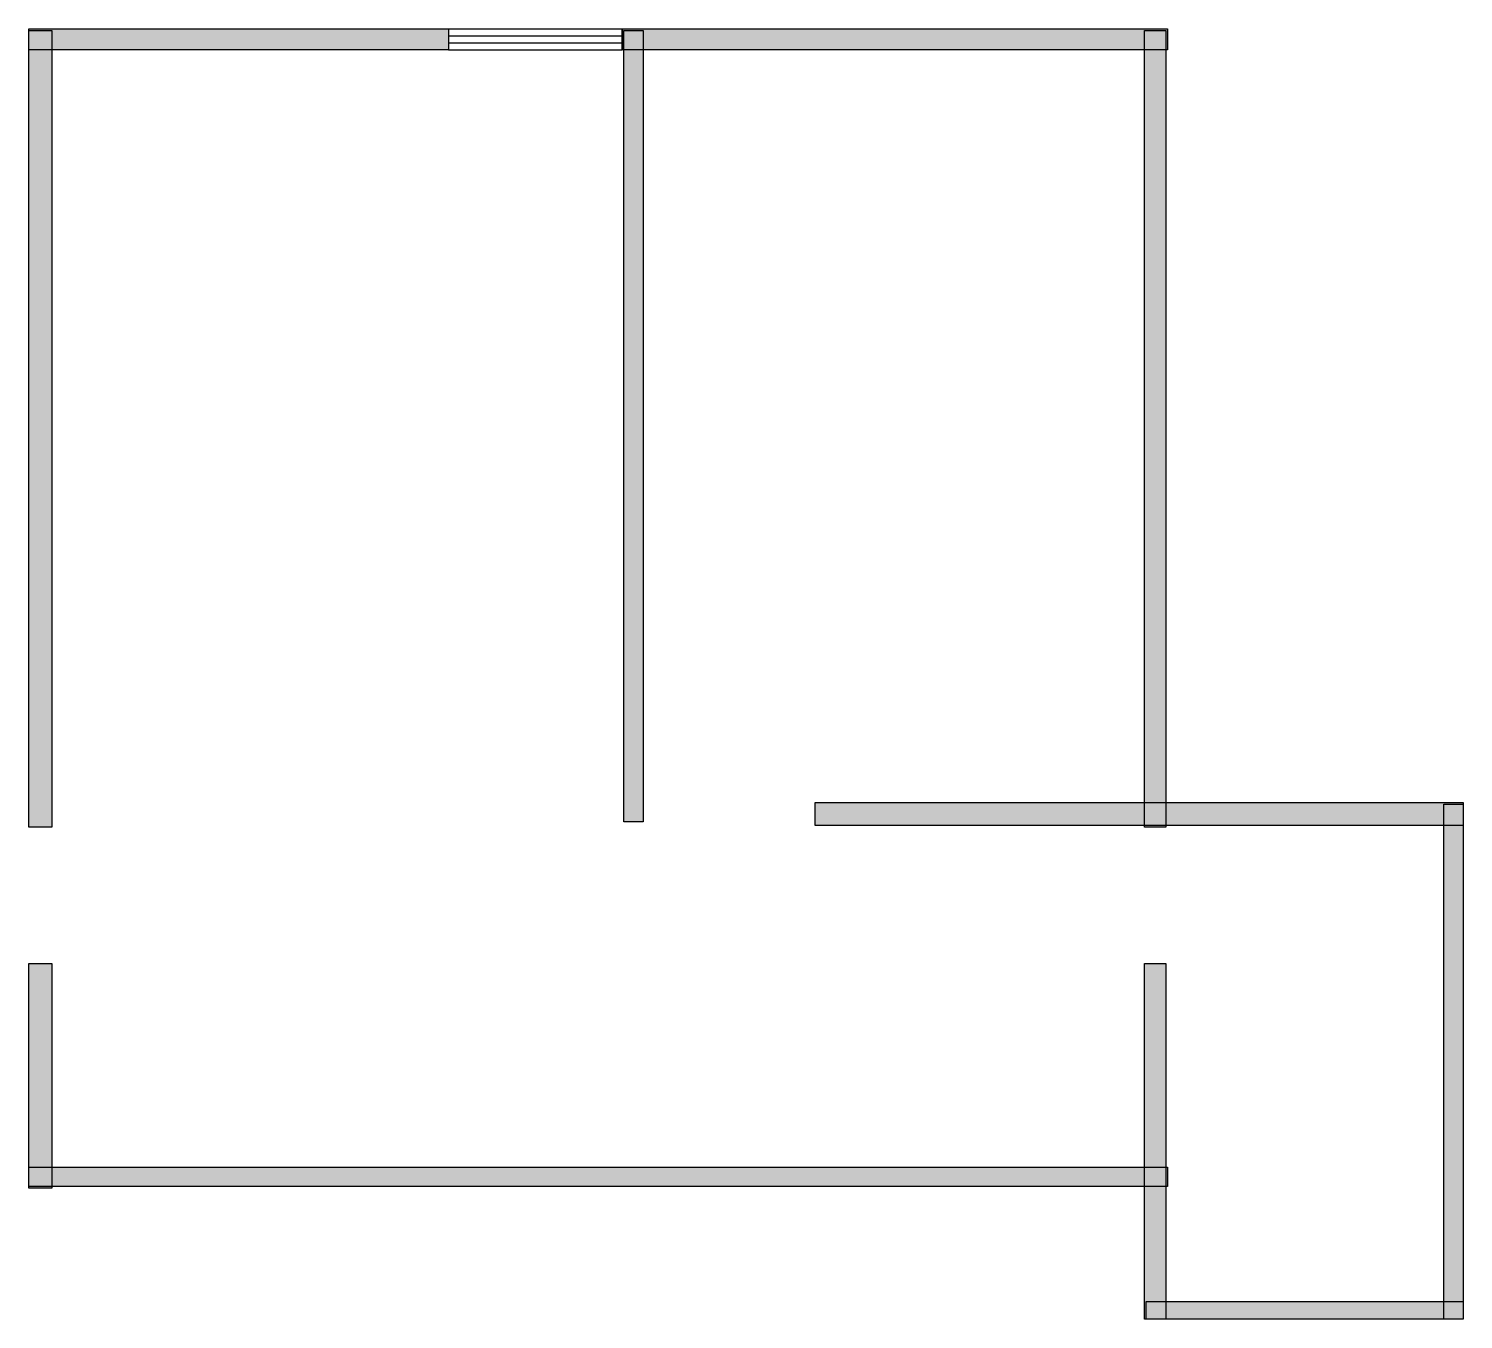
# Model space of a CAD drawing. Header units: centimetres. Extents: x 0 to 1012, y 0 to 911.
import ezdxf

# ---------------------------------------------------------------- set-up
doc = ezdxf.new("R2010")
doc.units = ezdxf.units.CM
doc.layers.add('WALL', color=7, linetype='Continuous')
doc.layers.add('WINDOW', color=5, linetype='Continuous')

msp = doc.modelspace()

# ---------------------------------------------------------------- hatches: boundary and pattern name
at = {"layer": 'WALL'}
h = msp.add_hatch(color=256, dxfattribs=at)
h.dxf.hatch_style = 1
h.paths.add_polyline_path([(0, 911.25), (296.25, 911.25), (296.25, 896.25), (0, 896.25)])
h = msp.add_hatch(color=256, dxfattribs=at)
h.dxf.hatch_style = 1
h.paths.add_polyline_path([(418.75, 911.25), (803.75, 911.25), (803.75, 896.25), (418.75, 896.25)])
h = msp.add_hatch(color=256, dxfattribs=at)
h.dxf.hatch_style = 1
h.paths.add_polyline_path([(0, 910), (16.25, 910), (16.25, 347.5), (0, 347.5)])
h = msp.add_hatch(color=256, dxfattribs=at)
h.dxf.hatch_style = 1
h.paths.add_polyline_path([(420, 910), (433.75, 910), (433.75, 351.25), (420, 351.25)])
h = msp.add_hatch(color=256, dxfattribs=at)
h.dxf.hatch_style = 1
h.paths.add_polyline_path([(787.5, 910), (802.5, 910), (802.5, 347.5), (787.5, 347.5)])
h = msp.add_hatch(color=256, dxfattribs=at)
h.dxf.hatch_style = 1
h.paths.add_polyline_path([(555, 365), (1012.5, 365), (1012.5, 348.75), (555, 348.75)])
h = msp.add_hatch(color=256, dxfattribs=at)
h.dxf.hatch_style = 1
h.paths.add_polyline_path([(998.75, 363.75), (1012.5, 363.75), (1012.5, 0), (998.75, 0)])
h = msp.add_hatch(color=256, dxfattribs=at)
h.dxf.hatch_style = 1
h.paths.add_polyline_path([(0, 251.25), (16.25, 251.25), (16.25, 92.5), (0, 92.5)])
h = msp.add_hatch(color=256, dxfattribs=at)
h.dxf.hatch_style = 1
h.paths.add_polyline_path([(787.5, 251.25), (802.5, 251.25), (802.5, 0), (787.5, 0)])
h = msp.add_hatch(color=256, dxfattribs=at)
h.dxf.hatch_style = 1
h.paths.add_polyline_path([(0, 107.5), (803.75, 107.5), (803.75, 93.75), (0, 93.75)])
h = msp.add_hatch(color=256, dxfattribs=at)
h.dxf.hatch_style = 1
h.paths.add_polyline_path([(788.75, 12.5), (1012.5, 12.5), (1012.5, 0), (788.75, 0)])

# ---------------------------------------------------------------- linework, layer by layer
for points in [[(0, 911.25), (296.25, 911.25), (296.25, 896.25), (0, 896.25)], [(418.75, 911.25), (803.75, 911.25), (803.75, 896.25), (418.75, 896.25)], [(0, 910), (16.25, 910), (16.25, 347.5), (0, 347.5)], [(420, 910), (433.75, 910), (433.75, 351.25), (420, 351.25)], [(787.5, 910), (802.5, 910), (802.5, 347.5), (787.5, 347.5)], [(555, 365), (1012.5, 365), (1012.5, 348.75), (555, 348.75)], [(998.75, 363.75), (1012.5, 363.75), (1012.5, 0), (998.75, 0)], [(0, 251.25), (16.25, 251.25), (16.25, 92.5), (0, 92.5)], [(787.5, 251.25), (802.5, 251.25), (802.5, 0), (787.5, 0)], [(0, 107.5), (803.75, 107.5), (803.75, 93.75), (0, 93.75)], [(788.75, 12.5), (1012.5, 12.5), (1012.5, 0), (788.75, 0)]]:
    msp.add_lwpolyline(points, close=True, dxfattribs=at)
at = {"layer": 'WINDOW'}
for p, q in [((296.25, 911.25), (418.75, 911.25)), ((296.25, 911.25), (296.25, 896.25)), ((418.75, 911.25), (418.75, 896.25)), ((296.25, 906.25), (418.75, 906.25)), ((296.25, 901.25), (418.75, 901.25)), ((296.25, 896.25), (418.75, 896.25))]:
    msp.add_line(p, q, dxfattribs=at)

doc.saveas('drawing.dxf')
